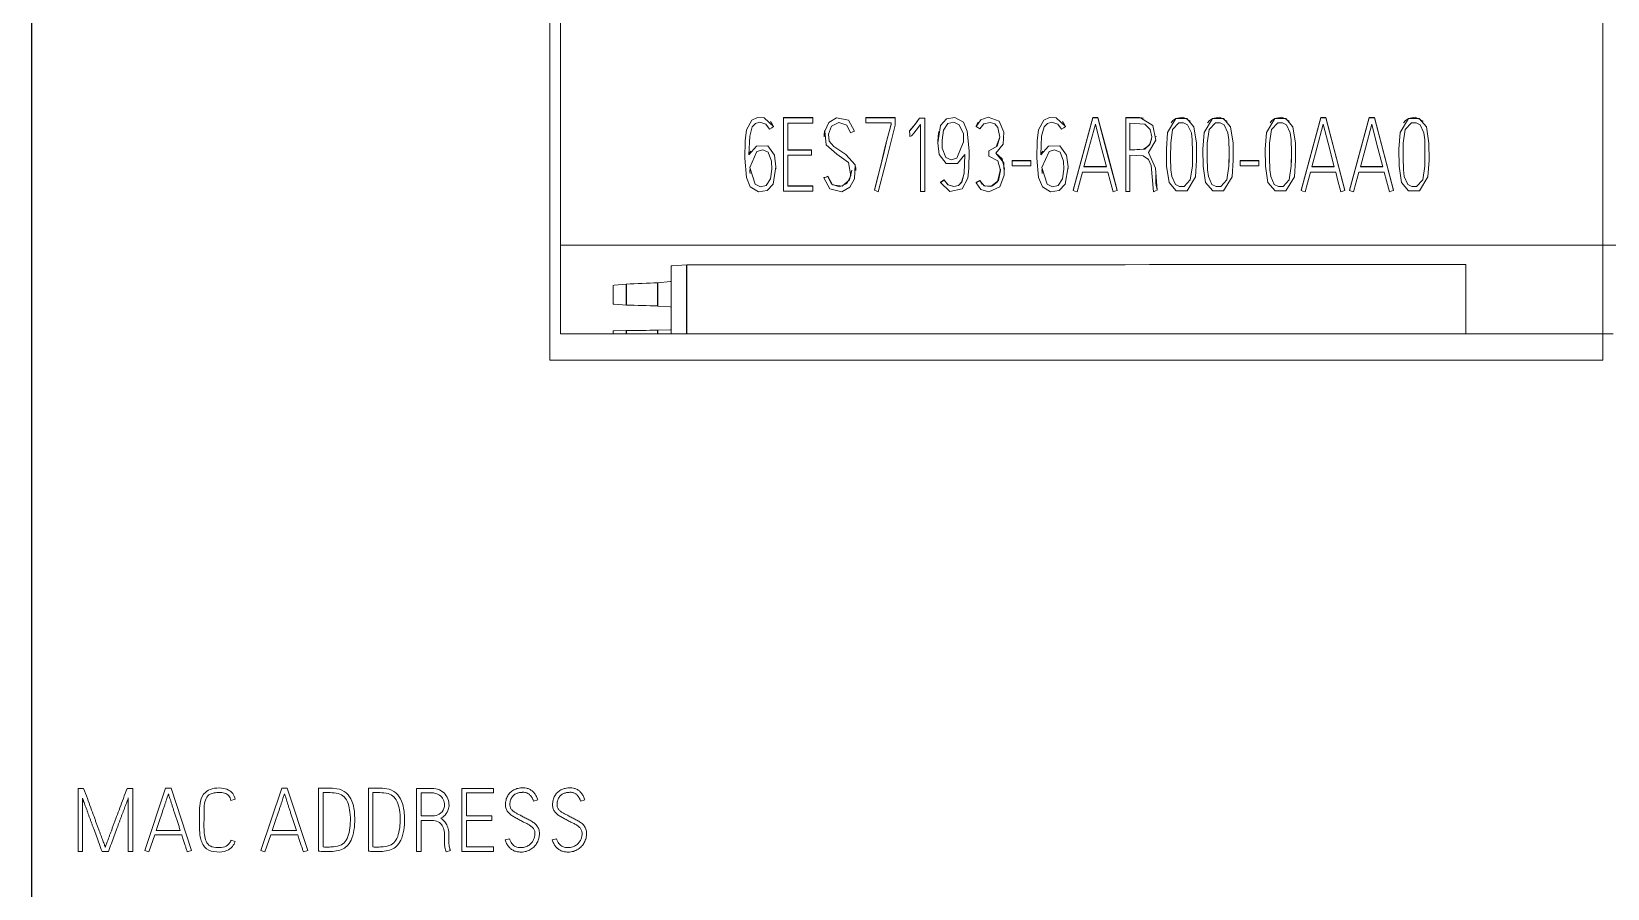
# Model space of a CAD drawing. Header units: millimetres. Extents: x 6750 to 121550, y -28210 to 66060.
# Drawn here: x 16048.74 to 16075.59, y 16122.79 to 16137.39 of the extents above; entities that cross this region are included whole.
import ezdxf

# ---------------------------------------------------------------- set-up
doc = ezdxf.new("R2010")
doc.units = ezdxf.units.MM
doc.layers.add('1', color=7, linetype='Continuous')

# ---------------------------------------------------------------- blocks, each defined once
blk = doc.blocks.new('5')
at = {"layer": '1', "color": 7, "linetype": 'Continuous', "lineweight": 13}
for p, q in [((40028.555, 18164.421), (40028.555, 18082.08)), ((40038.405, 18094.919), (40038.405, 18164.421)), ((40058.405, 18164.421), (40058.405, 18094.919)), ((40058.405, 18094.919), (40038.405, 18094.919)), ((40029.438, 18086.785), (40029.438, 18085.585)), ((40029.545, 18086.785), (40029.438, 18086.785)), ((40030.479, 18086.785), (40030.37, 18086.785)), ((40030.479, 18085.585), (40030.479, 18086.785)), ((40031.103, 18086.786), (40030.705, 18085.603)), ((40031.209, 18086.786), (40031.103, 18086.786)), ((40031.597, 18085.603), (40031.209, 18086.786)), ((40033.308, 18086.786), (40032.91, 18085.603)), ((40033.414, 18086.786), (40033.308, 18086.786)), ((40033.802, 18085.603), (40033.414, 18086.786)), ((40034.01, 18085.593), (40034.01, 18086.788)), ((40034.095, 18086.703), (40034.095, 18085.671)), ((40034.956, 18085.593), (40034.956, 18086.788)), ((40035.041, 18086.703), (40035.041, 18085.671)), ((40035.871, 18085.585), (40035.871, 18086.785)), ((40035.956, 18086.7), (40035.956, 18086.26)), ((40036.733, 18086.785), (40036.733, 18085.588)), ((40037.331, 18086.785), (40036.733, 18086.785)), ((40036.816, 18086.7), (40036.816, 18086.7)), ((40036.816, 18086.7), (40037.331, 18086.7)), ((40036.816, 18086.26), (40036.816, 18086.7)), ((40036.816, 18086.7), (40037.331, 18086.7)), ((40037.331, 18086.7), (40037.331, 18086.785)), ((40037.331, 18086.7), (40037.331, 18086.7)), ((40029.523, 18085.585), (40029.523, 18086.598)), ((40030.394, 18086.602), (40030.394, 18085.585)), ((40031.75, 18086.445), (40031.75, 18086.445)), ((40032.424, 18086.577), (40032.343, 18086.557)), ((40032.424, 18086.577), (40032.343, 18086.557)), ((40032.343, 18086.557), (40032.343, 18086.557)), ((40032.424, 18086.577), (40032.424, 18086.577)), ((40036.486, 18086.449), (40036.486, 18086.449)), ((40037.56, 18086.505), (40037.56, 18086.505)), ((40038.091, 18086.542), (40038.173, 18086.565)), ((40038.091, 18086.542), (40038.173, 18086.565)), ((40038.091, 18086.542), (40038.091, 18086.542)), ((40038.173, 18086.565), (40038.173, 18086.565)), ((40038.455, 18086.505), (40038.455, 18086.505)), ((40038.987, 18086.542), (40039.068, 18086.565)), ((40038.987, 18086.542), (40039.068, 18086.565)), ((40038.987, 18086.542), (40038.987, 18086.542)), ((40039.068, 18086.565), (40039.068, 18086.565)), ((40034.692, 18086.076), (40034.692, 18086.076)), ((40035.638, 18086.076), (40035.638, 18086.076)), ((40035.956, 18086.175), (40035.956, 18085.585)), ((40037.299, 18086.26), (40036.816, 18086.26)), ((40036.816, 18086.177), (40036.816, 18086.177)), ((40036.816, 18086.177), (40037.299, 18086.177)), ((40036.816, 18085.671), (40036.816, 18086.177)), ((40036.816, 18086.177), (40037.299, 18086.177)), ((40037.299, 18086.177), (40037.299, 18086.26)), ((40037.299, 18086.177), (40037.299, 18086.177)), ((40030.785, 18085.576), (40030.895, 18085.901)), ((40030.785, 18085.576), (40030.895, 18085.901)), ((40030.895, 18085.901), (40031.409, 18085.901)), ((40030.895, 18085.901), (40030.895, 18085.901)), ((40030.895, 18085.901), (40031.409, 18085.901)), ((40031.381, 18085.986), (40030.923, 18085.986)), ((40031.409, 18085.901), (40031.409, 18085.901)), ((40032.344, 18085.803), (40032.423, 18085.774)), ((40032.423, 18085.774), (40032.423, 18085.774)), ((40032.99, 18085.576), (40033.1, 18085.901)), ((40032.99, 18085.576), (40033.1, 18085.901)), ((40033.1, 18085.901), (40033.614, 18085.901)), ((40033.1, 18085.901), (40033.1, 18085.901)), ((40033.1, 18085.901), (40033.614, 18085.901)), ((40033.586, 18085.986), (40033.128, 18085.986)), ((40033.614, 18085.901), (40033.614, 18085.901)), ((40037.635, 18085.829), (40037.554, 18085.806)), ((40037.554, 18085.806), (40037.554, 18085.806)), ((40038.203, 18085.897), (40038.203, 18085.897)), ((40038.531, 18085.829), (40038.449, 18085.806)), ((40038.449, 18085.806), (40038.449, 18085.806)), ((40039.099, 18085.897), (40039.099, 18085.897)), ((40029.438, 18085.585), (40029.523, 18085.585)), ((40029.438, 18085.585), (40029.438, 18085.585)), ((40029.438, 18085.585), (40029.523, 18085.585)), ((40029.523, 18085.585), (40029.523, 18085.585)), ((40029.894, 18085.585), (40030.016, 18085.585)), ((40029.894, 18085.585), (40029.894, 18085.585)), ((40029.894, 18085.585), (40030.016, 18085.585)), ((40030.016, 18085.585), (40030.016, 18085.585)), ((40030.394, 18085.585), (40030.479, 18085.585)), ((40030.394, 18085.585), (40030.394, 18085.585)), ((40030.394, 18085.585), (40030.479, 18085.585)), ((40030.479, 18085.585), (40030.479, 18085.585)), ((40030.705, 18085.603), (40030.785, 18085.576)), ((40030.705, 18085.603), (40030.785, 18085.576)), ((40030.705, 18085.603), (40030.705, 18085.603)), ((40030.785, 18085.576), (40030.785, 18085.576)), ((40031.515, 18085.576), (40031.597, 18085.603)), ((40031.515, 18085.576), (40031.597, 18085.603)), ((40031.515, 18085.576), (40031.515, 18085.576)), ((40031.597, 18085.603), (40031.597, 18085.603)), ((40032.91, 18085.603), (40032.99, 18085.576)), ((40032.91, 18085.603), (40032.91, 18085.603)), ((40032.91, 18085.603), (40032.99, 18085.576)), ((40032.99, 18085.576), (40032.99, 18085.576)), ((40033.721, 18085.576), (40033.802, 18085.603)), ((40033.721, 18085.576), (40033.802, 18085.603)), ((40033.721, 18085.576), (40033.721, 18085.576)), ((40033.802, 18085.603), (40033.802, 18085.603)), ((40035.956, 18085.585), (40035.871, 18085.585)), ((40035.871, 18085.585), (40035.871, 18085.585)), ((40035.956, 18085.585), (40035.871, 18085.585)), ((40035.956, 18085.585), (40035.956, 18085.585)), ((40036.512, 18085.606), (40036.434, 18085.576)), ((40036.512, 18085.606), (40036.434, 18085.576)), ((40036.434, 18085.576), (40036.434, 18085.576)), ((40036.512, 18085.606), (40036.512, 18085.606)), ((40036.733, 18085.588), (40037.331, 18085.588)), ((40036.733, 18085.588), (40037.331, 18085.588)), ((40036.733, 18085.588), (40036.733, 18085.588)), ((40037.331, 18085.671), (40036.816, 18085.671)), ((40037.331, 18085.588), (40037.331, 18085.671)), ((40037.331, 18085.588), (40037.331, 18085.588))]:
    blk.add_line(p, q, dxfattribs=at)
for points, knots in [([(40029.958, 18085.669), (40029.956, 18085.673), (40029.951, 18085.684), (40029.943, 18085.705), (40029.932, 18085.735), (40029.918, 18085.773), (40029.901, 18085.818), (40029.882, 18085.868), (40029.861, 18085.923), (40029.839, 18085.982), (40029.816, 18086.046), (40029.792, 18086.112), (40029.767, 18086.179), (40029.732, 18086.28), (40029.68, 18086.417), (40029.614, 18086.596), (40029.569, 18086.72), (40029.545, 18086.785)], [0, 0, 0, 0, 0.010517, 0.029578, 0.057191, 0.091739, 0.131602, 0.17678, 0.226508, 0.280023, 0.337325, 0.396884, 0.457174, 0.518195, 0.6666, 0.827202, 1, 1, 1, 1]), ([(40030.37, 18086.785), (40030.347, 18086.72), (40030.301, 18086.596), (40030.235, 18086.417), (40030.183, 18086.28), (40030.145, 18086.179), (40030.12, 18086.112), (40030.096, 18086.046), (40030.073, 18085.982), (40030.05, 18085.923), (40030.03, 18085.868), (40030.011, 18085.818), (40029.995, 18085.773), (40029.981, 18085.735), (40029.97, 18085.705), (40029.963, 18085.684), (40029.959, 18085.673), (40029.958, 18085.669)], [0, 0, 0, 0, 0.172856, 0.333623, 0.482302, 0.543591, 0.604043, 0.663657, 0.720959, 0.774475, 0.824205, 0.869357, 0.90914, 0.943554, 0.970979, 0.989794, 1, 1, 1, 1]), ([(40030.923, 18085.986), (40030.931, 18086.01), (40030.948, 18086.06), (40030.973, 18086.134), (40030.998, 18086.209), (40031.022, 18086.283), (40031.046, 18086.353), (40031.069, 18086.419), (40031.09, 18086.481), (40031.109, 18086.537), (40031.125, 18086.586), (40031.138, 18086.627), (40031.148, 18086.657), (40031.154, 18086.673), (40031.156, 18086.68)], [0, 0, 0, 0, 0.106118, 0.213594, 0.322428, 0.429305, 0.530911, 0.627246, 0.716632, 0.797389, 0.869519, 0.929228, 0.972722, 1, 1, 1, 1]), ([(40031.156, 18086.68), (40031.158, 18086.673), (40031.163, 18086.657), (40031.173, 18086.627), (40031.186, 18086.586), (40031.202, 18086.537), (40031.22, 18086.481), (40031.24, 18086.419), (40031.261, 18086.353), (40031.284, 18086.282), (40031.308, 18086.209), (40031.333, 18086.134), (40031.357, 18086.06), (40031.373, 18086.01), (40031.381, 18085.986)], [0, 0, 0, 0, 0.027336, 0.070868, 0.130595, 0.202708, 0.283396, 0.372662, 0.4689, 0.570509, 0.677489, 0.786433, 0.893936, 1, 1, 1, 1]), ([(40032.423, 18085.774), (40032.411, 18085.739), (40032.375, 18085.669), (40032.25, 18085.579), (40032.071, 18085.569), (40031.857, 18085.61), (40031.763, 18085.805), (40031.743, 18086.002), (40031.748, 18086.184), (40031.745, 18086.368), (40031.754, 18086.544), (40031.832, 18086.713), (40031.995, 18086.789), (40032.152, 18086.798), (40032.292, 18086.767), (40032.388, 18086.686), (40032.416, 18086.619), (40032.424, 18086.577)], [0, 0, 0, 0, 0.042619, 0.09857, 0.176963, 0.258897, 0.346044, 0.416127, 0.503322, 0.567882, 0.641493, 0.719953, 0.779101, 0.852229, 0.910077, 0.950982, 1, 1, 1, 1]), ([(40032.343, 18086.557), (40032.336, 18086.591), (40032.311, 18086.648), (40032.222, 18086.702), (40032.123, 18086.708), (40032.031, 18086.703), (40031.935, 18086.677), (40031.859, 18086.59), (40031.831, 18086.453), (40031.832, 18086.299), (40031.832, 18086.16), (40031.831, 18086.027), (40031.835, 18085.906), (40031.864, 18085.781), (40031.948, 18085.667), (40032.089, 18085.658), (40032.222, 18085.659), (40032.312, 18085.728), (40032.338, 18085.781), (40032.344, 18085.803)], [0, 0, 0, 0, 0.048188, 0.096134, 0.14604, 0.197171, 0.235896, 0.293079, 0.361886, 0.44297, 0.526927, 0.572816, 0.644405, 0.709447, 0.76758, 0.842372, 0.90948, 0.967027, 1, 1, 1, 1]), ([(40033.128, 18085.986), (40033.136, 18086.01), (40033.153, 18086.06), (40033.178, 18086.134), (40033.203, 18086.209), (40033.228, 18086.283), (40033.251, 18086.353), (40033.274, 18086.419), (40033.295, 18086.481), (40033.314, 18086.537), (40033.33, 18086.586), (40033.344, 18086.627), (40033.354, 18086.657), (40033.359, 18086.673), (40033.361, 18086.68)], [0, 0, 0, 0, 0.106118, 0.213594, 0.322428, 0.429305, 0.530911, 0.627246, 0.716632, 0.797389, 0.869519, 0.929228, 0.972722, 1, 1, 1, 1]), ([(40033.361, 18086.68), (40033.363, 18086.673), (40033.369, 18086.657), (40033.378, 18086.627), (40033.391, 18086.586), (40033.407, 18086.537), (40033.425, 18086.481), (40033.445, 18086.419), (40033.467, 18086.353), (40033.49, 18086.282), (40033.514, 18086.209), (40033.538, 18086.134), (40033.562, 18086.06), (40033.578, 18086.01), (40033.586, 18085.986)], [0, 0, 0, 0, 0.027336, 0.070868, 0.130595, 0.202708, 0.283396, 0.372662, 0.4689, 0.570509, 0.677489, 0.786433, 0.893936, 1, 1, 1, 1]), ([(40034.01, 18086.788), (40034.071, 18086.791), (40034.187, 18086.789), (40034.368, 18086.789), (40034.546, 18086.714), (40034.668, 18086.521), (40034.699, 18086.287), (40034.697, 18086.049), (40034.655, 18085.852), (40034.581, 18085.708), (40034.471, 18085.625), (40034.343, 18085.594), (40034.218, 18085.582), (40034.106, 18085.583), (40034.041, 18085.589), (40034.01, 18085.593)], [0, 0, 0, 0, 0.083852, 0.159566, 0.247919, 0.33475, 0.458585, 0.567366, 0.662055, 0.732764, 0.785016, 0.84628, 0.910981, 0.956956, 1, 1, 1, 1]), ([(40034.095, 18085.671), (40034.126, 18085.67), (40034.192, 18085.668), (40034.308, 18085.675), (40034.44, 18085.695), (40034.546, 18085.804), (40034.596, 18085.951), (40034.617, 18086.132), (40034.611, 18086.319), (40034.579, 18086.492), (40034.507, 18086.627), (40034.375, 18086.701), (40034.234, 18086.703), (40034.139, 18086.705), (40034.095, 18086.703)], [0, 0, 0, 0, 0.053086, 0.11174, 0.200538, 0.272073, 0.359751, 0.462843, 0.583481, 0.677959, 0.76285, 0.835716, 0.924928, 1, 1, 1, 1]), ([(40034.956, 18086.788), (40035.017, 18086.791), (40035.133, 18086.789), (40035.314, 18086.789), (40035.491, 18086.714), (40035.613, 18086.521), (40035.644, 18086.287), (40035.643, 18086.049), (40035.601, 18085.852), (40035.527, 18085.708), (40035.416, 18085.625), (40035.288, 18085.594), (40035.163, 18085.582), (40035.051, 18085.583), (40034.987, 18085.589), (40034.956, 18085.593)], [0, 0, 0, 0, 0.083852, 0.159566, 0.247919, 0.33475, 0.458585, 0.567366, 0.662055, 0.732764, 0.785016, 0.84628, 0.910981, 0.956956, 1, 1, 1, 1]), ([(40035.041, 18085.671), (40035.072, 18085.67), (40035.137, 18085.668), (40035.253, 18085.675), (40035.385, 18085.695), (40035.492, 18085.804), (40035.541, 18085.951), (40035.563, 18086.132), (40035.557, 18086.319), (40035.525, 18086.492), (40035.453, 18086.627), (40035.321, 18086.701), (40035.18, 18086.703), (40035.085, 18086.705), (40035.041, 18086.703)], [0, 0, 0, 0, 0.053086, 0.11174, 0.200538, 0.272073, 0.359751, 0.462843, 0.583481, 0.677959, 0.76285, 0.835716, 0.924928, 1, 1, 1, 1]), ([(40035.871, 18086.785), (40035.901, 18086.785), (40035.975, 18086.785), (40036.084, 18086.784), (40036.212, 18086.787), (40036.339, 18086.749), (40036.443, 18086.652), (40036.491, 18086.527), (40036.486, 18086.393), (40036.437, 18086.296), (40036.377, 18086.243), (40036.348, 18086.225), (40036.332, 18086.217)], [0, 0, 0, 0, 0.081027, 0.202001, 0.295991, 0.42923, 0.551248, 0.669818, 0.783044, 0.907711, 0.95176, 1, 1, 1, 1]), ([(40035.956, 18086.26), (40035.97, 18086.26), (40036.004, 18086.26), (40036.058, 18086.26), (40036.13, 18086.261), (40036.223, 18086.258), (40036.344, 18086.304), (40036.411, 18086.427), (40036.397, 18086.552), (40036.333, 18086.644), (40036.241, 18086.693), (40036.144, 18086.702), (40036.052, 18086.699), (40035.988, 18086.7), (40035.956, 18086.7)], [0, 0, 0, 0, 0.037227, 0.090564, 0.144245, 0.22703, 0.337243, 0.467786, 0.565333, 0.658146, 0.755459, 0.830653, 0.915327, 1, 1, 1, 1]), ([(40037.554, 18085.806), (40037.561, 18085.782), (40037.578, 18085.737), (40037.615, 18085.678), (40037.662, 18085.632), (40037.718, 18085.598), (40037.783, 18085.578), (40037.847, 18085.573), (40037.905, 18085.577), (40037.955, 18085.587), (40038.001, 18085.604), (40038.042, 18085.627), (40038.079, 18085.654), (40038.112, 18085.685), (40038.14, 18085.719), (40038.163, 18085.757), (40038.181, 18085.797), (40038.195, 18085.839), (40038.203, 18085.883), (40038.205, 18085.926), (40038.203, 18085.969), (40038.193, 18086.009), (40038.177, 18086.044), (40038.156, 18086.075), (40038.132, 18086.103), (40038.103, 18086.128), (40038.072, 18086.15), (40038.038, 18086.171), (40038.002, 18086.19), (40037.965, 18086.208), (40037.928, 18086.227), (40037.893, 18086.246), (40037.859, 18086.264), (40037.828, 18086.281), (40037.797, 18086.296), (40037.768, 18086.311), (40037.742, 18086.326), (40037.718, 18086.342), (40037.696, 18086.359), (40037.678, 18086.377), (40037.663, 18086.397), (40037.652, 18086.42), (40037.645, 18086.445), (40037.643, 18086.479), (40037.645, 18086.519), (40037.654, 18086.563), (40037.67, 18086.599), (40037.691, 18086.628), (40037.714, 18086.653), (40037.739, 18086.672), (40037.767, 18086.686), (40037.795, 18086.697), (40037.823, 18086.703), (40037.849, 18086.707), (40037.873, 18086.709), (40037.898, 18086.71), (40037.924, 18086.709), (40037.951, 18086.703), (40037.976, 18086.693), (40037.997, 18086.68), (40038.017, 18086.666), (40038.033, 18086.649), (40038.048, 18086.632), (40038.06, 18086.613), (40038.071, 18086.594), (40038.079, 18086.576), (40038.086, 18086.558), (40038.09, 18086.547), (40038.091, 18086.542)], [0, 0, 0, 0, 0.030216, 0.057834, 0.084112, 0.110126, 0.13699, 0.166062, 0.187444, 0.207786, 0.227532, 0.246694, 0.265147, 0.28321, 0.301078, 0.318906, 0.33698, 0.354995, 0.372624, 0.390132, 0.408102, 0.424528, 0.439934, 0.454952, 0.469937, 0.485134, 0.500714, 0.516729, 0.533253, 0.550073, 0.566929, 0.583824, 0.598837, 0.613277, 0.627146, 0.64033, 0.652736, 0.664395, 0.675364, 0.685785, 0.695827, 0.705789, 0.716159, 0.727332, 0.74751, 0.765141, 0.780786, 0.795151, 0.808601, 0.821478, 0.833928, 0.845962, 0.857807, 0.868933, 0.878649, 0.88698, 0.899043, 0.910208, 0.920757, 0.930874, 0.940594, 0.950061, 0.959303, 0.96829, 0.9771, 0.985473, 0.993098, 1, 1, 1, 1]), ([(40038.173, 18086.565), (40038.166, 18086.588), (40038.149, 18086.632), (40038.114, 18086.69), (40038.069, 18086.736), (40038.017, 18086.77), (40037.958, 18086.791), (40037.9, 18086.796), (40037.846, 18086.793), (40037.8, 18086.786), (40037.756, 18086.773), (40037.717, 18086.756), (40037.681, 18086.734), (40037.65, 18086.708), (40037.623, 18086.677), (40037.6, 18086.643), (40037.582, 18086.605), (40037.568, 18086.563), (40037.56, 18086.518), (40037.558, 18086.474), (40037.56, 18086.433), (40037.569, 18086.397), (40037.584, 18086.365), (40037.603, 18086.337), (40037.626, 18086.311), (40037.652, 18086.288), (40037.681, 18086.267), (40037.712, 18086.247), (40037.746, 18086.228), (40037.781, 18086.211), (40037.816, 18086.192), (40037.851, 18086.172), (40037.885, 18086.154), (40037.919, 18086.137), (40037.951, 18086.122), (40037.982, 18086.107), (40038.011, 18086.09), (40038.037, 18086.073), (40038.061, 18086.054), (40038.081, 18086.034), (40038.098, 18086.012), (40038.111, 18085.987), (40038.118, 18085.957), (40038.12, 18085.928), (40038.118, 18085.899), (40038.114, 18085.87), (40038.106, 18085.84), (40038.095, 18085.81), (40038.079, 18085.781), (40038.06, 18085.754), (40038.037, 18085.728), (40038.009, 18085.706), (40037.977, 18085.686), (40037.94, 18085.67), (40037.898, 18085.661), (40037.835, 18085.657), (40037.752, 18085.669), (40037.672, 18085.733), (40037.642, 18085.795), (40037.635, 18085.829)], [0, 0, 0, 0, 0.029502, 0.056552, 0.082213, 0.107035, 0.131706, 0.157625, 0.177725, 0.196768, 0.215008, 0.232485, 0.249262, 0.265692, 0.282067, 0.298646, 0.315747, 0.333416, 0.35172, 0.370963, 0.387214, 0.402039, 0.415923, 0.429557, 0.443355, 0.457518, 0.472137, 0.48722, 0.502837, 0.518847, 0.535063, 0.551489, 0.567151, 0.582304, 0.596956, 0.611001, 0.624363, 0.637091, 0.649186, 0.660727, 0.671894, 0.683121, 0.695107, 0.708316, 0.719066, 0.730707, 0.743348, 0.756492, 0.769735, 0.783289, 0.797204, 0.811603, 0.826753, 0.842746, 0.859925, 0.878764, 0.920226, 0.957605, 1, 1, 1, 1]), ([(40038.449, 18085.806), (40038.456, 18085.782), (40038.473, 18085.737), (40038.51, 18085.678), (40038.557, 18085.632), (40038.614, 18085.598), (40038.679, 18085.578), (40038.742, 18085.573), (40038.801, 18085.577), (40038.85, 18085.587), (40038.896, 18085.604), (40038.938, 18085.627), (40038.975, 18085.654), (40039.007, 18085.685), (40039.035, 18085.719), (40039.058, 18085.757), (40039.077, 18085.797), (40039.09, 18085.839), (40039.098, 18085.883), (40039.101, 18085.926), (40039.098, 18085.969), (40039.089, 18086.009), (40039.073, 18086.044), (40039.052, 18086.075), (40039.027, 18086.103), (40038.999, 18086.128), (40038.967, 18086.15), (40038.934, 18086.171), (40038.898, 18086.19), (40038.861, 18086.208), (40038.824, 18086.227), (40038.788, 18086.246), (40038.755, 18086.264), (40038.723, 18086.281), (40038.693, 18086.296), (40038.664, 18086.311), (40038.637, 18086.326), (40038.613, 18086.342), (40038.592, 18086.359), (40038.574, 18086.377), (40038.558, 18086.397), (40038.547, 18086.42), (40038.54, 18086.445), (40038.538, 18086.479), (40038.541, 18086.519), (40038.55, 18086.563), (40038.566, 18086.599), (40038.586, 18086.628), (40038.609, 18086.653), (40038.635, 18086.672), (40038.662, 18086.686), (40038.69, 18086.697), (40038.718, 18086.703), (40038.745, 18086.707), (40038.769, 18086.709), (40038.793, 18086.71), (40038.819, 18086.709), (40038.847, 18086.703), (40038.871, 18086.693), (40038.893, 18086.68), (40038.912, 18086.666), (40038.929, 18086.649), (40038.943, 18086.632), (40038.956, 18086.613), (40038.966, 18086.594), (40038.974, 18086.576), (40038.981, 18086.558), (40038.985, 18086.547), (40038.987, 18086.542)], [0, 0, 0, 0, 0.030216, 0.057834, 0.084112, 0.110126, 0.13699, 0.166062, 0.187444, 0.207786, 0.227532, 0.246694, 0.265147, 0.28321, 0.301078, 0.318906, 0.33698, 0.354995, 0.372624, 0.390132, 0.408102, 0.424528, 0.439934, 0.454952, 0.469937, 0.485134, 0.500714, 0.516729, 0.533253, 0.550073, 0.566929, 0.583824, 0.598837, 0.613277, 0.627146, 0.64033, 0.652736, 0.664395, 0.675364, 0.685785, 0.695827, 0.705789, 0.716159, 0.727332, 0.74751, 0.765141, 0.780786, 0.795151, 0.808601, 0.821478, 0.833928, 0.845962, 0.857807, 0.868933, 0.878649, 0.88698, 0.899043, 0.910208, 0.920757, 0.930874, 0.940594, 0.950061, 0.959303, 0.96829, 0.9771, 0.985473, 0.993098, 1, 1, 1, 1]), ([(40039.068, 18086.565), (40039.061, 18086.588), (40039.045, 18086.632), (40039.009, 18086.69), (40038.965, 18086.736), (40038.913, 18086.77), (40038.853, 18086.791), (40038.795, 18086.796), (40038.742, 18086.793), (40038.695, 18086.786), (40038.652, 18086.773), (40038.612, 18086.756), (40038.576, 18086.734), (40038.545, 18086.708), (40038.518, 18086.677), (40038.495, 18086.643), (40038.477, 18086.605), (40038.464, 18086.563), (40038.456, 18086.518), (40038.453, 18086.474), (40038.456, 18086.433), (40038.464, 18086.397), (40038.479, 18086.365), (40038.499, 18086.337), (40038.521, 18086.311), (40038.547, 18086.288), (40038.576, 18086.267), (40038.608, 18086.247), (40038.642, 18086.228), (40038.677, 18086.211), (40038.712, 18086.192), (40038.746, 18086.172), (40038.781, 18086.154), (40038.814, 18086.137), (40038.847, 18086.122), (40038.878, 18086.107), (40038.906, 18086.09), (40038.932, 18086.073), (40038.956, 18086.054), (40038.976, 18086.034), (40038.993, 18086.012), (40039.006, 18085.987), (40039.014, 18085.957), (40039.016, 18085.928), (40039.014, 18085.899), (40039.009, 18085.87), (40039.001, 18085.84), (40038.99, 18085.81), (40038.975, 18085.781), (40038.956, 18085.754), (40038.932, 18085.728), (40038.904, 18085.706), (40038.873, 18085.686), (40038.836, 18085.67), (40038.794, 18085.661), (40038.73, 18085.657), (40038.648, 18085.669), (40038.567, 18085.733), (40038.537, 18085.795), (40038.531, 18085.829)], [0, 0, 0, 0, 0.029502, 0.056552, 0.082213, 0.107035, 0.131706, 0.157625, 0.177725, 0.196768, 0.215008, 0.232485, 0.249262, 0.265692, 0.282067, 0.298646, 0.315747, 0.333416, 0.35172, 0.370963, 0.387214, 0.402039, 0.415923, 0.429557, 0.443355, 0.457518, 0.472137, 0.48722, 0.502837, 0.518847, 0.535063, 0.551489, 0.567151, 0.582304, 0.596956, 0.611001, 0.624363, 0.637091, 0.649186, 0.660727, 0.671894, 0.683121, 0.695107, 0.708316, 0.719066, 0.730707, 0.743348, 0.756492, 0.769735, 0.783289, 0.797204, 0.811603, 0.826753, 0.842746, 0.859925, 0.878764, 0.920226, 0.957605, 1, 1, 1, 1]), ([(40029.523, 18086.598), (40029.527, 18086.589), (40029.534, 18086.568), (40029.546, 18086.534), (40029.56, 18086.495), (40029.576, 18086.452), (40029.594, 18086.405), (40029.613, 18086.354), (40029.632, 18086.301), (40029.652, 18086.246), (40029.673, 18086.189), (40029.694, 18086.132), (40029.715, 18086.074), (40029.746, 18085.991), (40029.787, 18085.877), (40029.84, 18085.733), (40029.876, 18085.635), (40029.894, 18085.585)], [0, 0, 0, 0, 0.027797, 0.061126, 0.099988, 0.14327, 0.189861, 0.23976, 0.292286, 0.346758, 0.403177, 0.460328, 0.516996, 0.573181, 0.708838, 0.851111, 1, 1, 1, 1]), ([(40030.016, 18085.585), (40030.035, 18085.636), (40030.071, 18085.735), (40030.125, 18085.88), (40030.168, 18085.994), (40030.198, 18086.079), (40030.22, 18086.137), (40030.241, 18086.194), (40030.262, 18086.251), (40030.283, 18086.306), (40030.303, 18086.359), (40030.321, 18086.41), (40030.339, 18086.457), (40030.356, 18086.5), (40030.37, 18086.539), (40030.383, 18086.572), (40030.39, 18086.592), (40030.394, 18086.602)], [0, 0, 0, 0, 0.150097, 0.292972, 0.428623, 0.485357, 0.542309, 0.599481, 0.655764, 0.710053, 0.762346, 0.812025, 0.858473, 0.901688, 0.940344, 0.973115, 1, 1, 1, 1]), ([(40036.434, 18085.576), (40036.423, 18085.604), (40036.407, 18085.663), (40036.397, 18085.764), (40036.404, 18085.869), (40036.398, 18085.978), (40036.367, 18086.08), (40036.279, 18086.163), (40036.165, 18086.178), (40036.057, 18086.175), (40035.99, 18086.175), (40035.956, 18086.175)], [0, 0, 0, 0, 0.093925, 0.194495, 0.321538, 0.425997, 0.540404, 0.653259, 0.786519, 0.893259, 1, 1, 1, 1]), ([(40036.434, 18085.576), (40036.423, 18085.604), (40036.407, 18085.663), (40036.397, 18085.764), (40036.404, 18085.869), (40036.398, 18085.978), (40036.367, 18086.08), (40036.279, 18086.163), (40036.165, 18086.178), (40036.057, 18086.175), (40035.99, 18086.175), (40035.956, 18086.175)], [0, 0, 0, 0, 0.093925, 0.194495, 0.321538, 0.425997, 0.540404, 0.653259, 0.786519, 0.893259, 1, 1, 1, 1]), ([(40036.332, 18086.217), (40036.354, 18086.203), (40036.397, 18086.168), (40036.45, 18086.09), (40036.481, 18085.982), (40036.487, 18085.875), (40036.482, 18085.772), (40036.486, 18085.686), (40036.502, 18085.631), (40036.512, 18085.606)], [0, 0, 0, 0, 0.114285, 0.255129, 0.416529, 0.61358, 0.738433, 0.883572, 1, 1, 1, 1]), ([(40031.409, 18085.901), (40031.414, 18085.886), (40031.423, 18085.856), (40031.436, 18085.814), (40031.449, 18085.774), (40031.462, 18085.737), (40031.473, 18085.703), (40031.484, 18085.67), (40031.495, 18085.638), (40031.506, 18085.607), (40031.512, 18085.586), (40031.515, 18085.576)], [0, 0, 0, 0, 0.138948, 0.27018, 0.393699, 0.508312, 0.612826, 0.707241, 0.810993, 0.908573, 1, 1, 1, 1]), ([(40031.409, 18085.901), (40031.414, 18085.886), (40031.423, 18085.856), (40031.436, 18085.814), (40031.449, 18085.774), (40031.462, 18085.737), (40031.473, 18085.703), (40031.484, 18085.67), (40031.495, 18085.638), (40031.506, 18085.607), (40031.512, 18085.586), (40031.515, 18085.576)], [0, 0, 0, 0, 0.138948, 0.27018, 0.393699, 0.508312, 0.612826, 0.707241, 0.810993, 0.908573, 1, 1, 1, 1]), ([(40033.614, 18085.901), (40033.619, 18085.886), (40033.628, 18085.856), (40033.642, 18085.814), (40033.655, 18085.774), (40033.667, 18085.737), (40033.678, 18085.703), (40033.689, 18085.67), (40033.701, 18085.638), (40033.711, 18085.607), (40033.718, 18085.586), (40033.721, 18085.576)], [0, 0, 0, 0, 0.138948, 0.27018, 0.393699, 0.508312, 0.612826, 0.707241, 0.810993, 0.908573, 1, 1, 1, 1]), ([(40033.614, 18085.901), (40033.619, 18085.886), (40033.628, 18085.856), (40033.642, 18085.814), (40033.655, 18085.774), (40033.667, 18085.737), (40033.678, 18085.703), (40033.689, 18085.67), (40033.701, 18085.638), (40033.711, 18085.607), (40033.718, 18085.586), (40033.721, 18085.576)], [0, 0, 0, 0, 0.138948, 0.27018, 0.393699, 0.508312, 0.612826, 0.707241, 0.810993, 0.908573, 1, 1, 1, 1])]:
    blk.add_open_spline(points, degree=3, knots=knots, dxfattribs=at)
blk = doc.blocks.new('6')
at = {"layer": '1', "color": 7, "linetype": 'Continuous', "lineweight": 13}
for p, q in [((39990.309, 18163.098), (39990.309, 18104.836)), ((39994.353, 18107.086), (39994.353, 18107.091)), ((39994.547, 18107.253), (39994.547, 18107.257)), ((39995.105, 18107.257), (39994.547, 18107.257)), ((39994.547, 18105.858), (39994.547, 18107.253)), ((39994.547, 18107.253), (39995.105, 18107.253)), ((39994.625, 18107.154), (39994.625, 18106.642)), ((39995.105, 18107.154), (39994.625, 18107.154)), ((39995.105, 18107.253), (39995.105, 18107.257)), ((39995.105, 18107.253), (39995.105, 18107.154)), ((39995.891, 18106.997), (39995.891, 18107.001)), ((39996.665, 18107.259), (39996.106, 18107.259)), ((39996.106, 18107.255), (39996.106, 18107.259)), ((39996.106, 18107.156), (39996.106, 18107.255)), ((39996.106, 18107.255), (39996.665, 18107.255)), ((39996.587, 18107.156), (39996.106, 18107.156)), ((39996.587, 18107.129), (39996.587, 18107.156)), ((39996.665, 18107.255), (39996.665, 18107.259)), ((39996.665, 18107.255), (39996.665, 18107.113)), ((39996.941, 18107.003), (39996.941, 18107.008)), ((39997.13, 18107.25), (39997.228, 18107.25)), ((39997.13, 18107.245), (39997.13, 18107.25)), ((39997.228, 18107.245), (39997.13, 18107.245)), ((39997.15, 18107.125), (39997.15, 18105.852)), ((39997.228, 18107.245), (39997.228, 18107.25)), ((39997.228, 18105.852), (39997.228, 18107.245)), ((39998.205, 18107.09), (39998.205, 18107.095)), ((39999.9, 18107.086), (39999.9, 18107.091)), ((40000.419, 18107.255), (40000.419, 18107.259)), ((40000.519, 18107.259), (40000.419, 18107.259)), ((40000.419, 18107.255), (40000.519, 18107.255)), ((40000.519, 18107.255), (40000.519, 18107.259)), ((40001.047, 18107.253), (40001.047, 18107.257)), ((40001.047, 18107.253), (40001.047, 18105.854)), ((40001.126, 18106.642), (40001.126, 18107.154)), ((40004.75, 18107.255), (40004.75, 18107.259)), ((40004.849, 18107.259), (40004.75, 18107.259)), ((40004.75, 18107.255), (40004.849, 18107.255)), ((40004.849, 18107.255), (40004.849, 18107.259)), ((40005.671, 18107.255), (40005.671, 18107.259)), ((40005.771, 18107.259), (40005.671, 18107.259)), ((40005.671, 18107.255), (40005.771, 18107.255)), ((40005.771, 18107.255), (40005.771, 18107.259)), ((39995.318, 18106.895), (39995.318, 18106.891)), ((39997.477, 18106.801), (39997.477, 18106.796)), ((39998.735, 18106.871), (39998.735, 18106.876)), ((40001.622, 18106.892), (40001.622, 18106.896)), ((39993.808, 18106.555), (39993.808, 18106.55)), ((39995.075, 18106.646), (39994.625, 18106.646)), ((39994.625, 18106.642), (39995.075, 18106.642)), ((39994.625, 18106.545), (39994.625, 18105.955)), ((39995.075, 18106.545), (39994.625, 18106.545)), ((39995.075, 18106.642), (39995.075, 18106.646)), ((39995.075, 18106.642), (39995.075, 18106.545)), ((39998.071, 18106.582), (39998.071, 18106.586)), ((39998.443, 18106.625), (39998.443, 18106.629)), ((39998.89, 18106.438), (39998.89, 18106.443)), ((39999.244, 18106.443), (39998.89, 18106.443)), ((39998.89, 18106.438), (39999.244, 18106.438)), ((39998.89, 18106.339), (39998.89, 18106.438)), ((39999.244, 18106.438), (39999.244, 18106.443)), ((39999.244, 18106.438), (39999.244, 18106.339)), ((39999.356, 18106.555), (39999.356, 18106.55)), ((40001.126, 18105.854), (40001.126, 18106.543)), ((40001.819, 18106.524), (40001.819, 18106.52)), ((40002.393, 18106.482), (40002.393, 18106.487)), ((40002.514, 18106.524), (40002.514, 18106.52)), ((40003.087, 18106.482), (40003.087, 18106.487)), ((40003.221, 18106.438), (40003.221, 18106.443)), ((40003.575, 18106.443), (40003.221, 18106.443)), ((40003.221, 18106.438), (40003.575, 18106.438)), ((40003.221, 18106.339), (40003.221, 18106.438)), ((40003.575, 18106.438), (40003.575, 18106.443)), ((40003.575, 18106.438), (40003.575, 18106.339)), ((40003.698, 18106.524), (40003.698, 18106.52)), ((40004.272, 18106.482), (40004.272, 18106.487)), ((40006.235, 18106.524), (40006.235, 18106.52)), ((40006.809, 18106.482), (40006.809, 18106.487)), ((39994.403, 18106.294), (39994.403, 18106.298)), ((39995.313, 18106.112), (39995.313, 18106.117)), ((39995.389, 18106.14), (39995.389, 18106.144)), ((39995.921, 18106.252), (39995.921, 18106.256)), ((39998.744, 18106.274), (39998.744, 18106.279)), ((39999.244, 18106.339), (39998.89, 18106.339)), ((39999.95, 18106.294), (39999.95, 18106.298)), ((40000.705, 18106.223), (40000.225, 18106.223)), ((40000.251, 18106.322), (40000.679, 18106.322)), ((40000.679, 18106.326), (40000.253, 18106.326)), ((40003.575, 18106.339), (40003.221, 18106.339)), ((40005.036, 18106.223), (40004.556, 18106.223)), ((40004.582, 18106.322), (40005.009, 18106.322)), ((40005.009, 18106.326), (40004.583, 18106.326)), ((40005.957, 18106.223), (40005.477, 18106.223)), ((40005.504, 18106.322), (40005.931, 18106.322)), ((40005.931, 18106.326), (40005.505, 18106.326)), ((39995.105, 18105.858), (39994.547, 18105.858)), ((39995.105, 18105.96), (39994.625, 18105.96)), ((39994.625, 18105.955), (39995.105, 18105.955)), ((39995.105, 18105.955), (39995.105, 18105.96)), ((39995.105, 18105.955), (39995.105, 18105.858)), ((39996.272, 18105.88), (39996.272, 18105.884)), ((39997.15, 18105.852), (39997.228, 18105.852)), ((39997.527, 18106.025), (39997.527, 18106.029)), ((39997.597, 18106.072), (39997.597, 18106.076)), ((39998.205, 18106.021), (39998.205, 18106.026)), ((39998.276, 18106.062), (39998.276, 18106.066)), ((40000.048, 18105.876), (40000.048, 18105.88)), ((40000.881, 18105.876), (40000.881, 18105.88)), ((40001.047, 18105.854), (40001.126, 18105.854)), ((40001.645, 18105.88), (40001.645, 18105.884)), ((40004.379, 18105.876), (40004.379, 18105.88)), ((40005.212, 18105.876), (40005.212, 18105.88)), ((40005.3, 18105.876), (40005.3, 18105.88)), ((40006.133, 18105.876), (40006.133, 18105.88)), ((40012.809, 18104.836), (39990.309, 18104.836)), ((39990.309, 18104.836), (39990.309, 18103.153)), ((39992.409, 18104.151), (39992.409, 18104.434)), ((40007.509, 18104.469), (40007.509, 18103.153)), ((39991.309, 18103.72), (39991.309, 18104.066)), ((39992.409, 18103.657), (39992.409, 18104.151)), ((39992.409, 18103.227), (39992.409, 18103.657)), ((39992.149, 18103.153), (39990.309, 18103.153)), ((39991.309, 18103.154), (39991.309, 18103.206)), ((39992.149, 18103.153), (39992.159, 18103.153)), ((39992.159, 18103.153), (39992.409, 18103.153)), ((39992.409, 18103.153), (39992.409, 18103.227)), ((39992.409, 18103.153), (39992.706, 18103.153)), ((39992.706, 18103.153), (40007.509, 18103.153)), ((40010.309, 18103.153), (40007.509, 18103.153))]:
    blk.add_line(p, q, dxfattribs=at)
at = {"layer": '1', "color": 7, "linetype": 'Continuous', "lineweight": 25}
for p, q in [((39992.706, 18103.153), (39992.706, 18104.459)), ((39991.559, 18103.697), (39991.559, 18104.096)), ((39992.159, 18103.679), (39992.159, 18104.12)), ((39991.559, 18103.153), (39991.559, 18103.213)), ((39992.159, 18103.153), (39992.159, 18103.219))]:
    blk.add_line(p, q, dxfattribs=at)
at = {"layer": '1', "color": 7, "linetype": 'Continuous', "lineweight": 13}
for points in [[(39994.353, 18107.086), (39994.177, 18107.253), (39994.053, 18107.261), (39993.941, 18107.208), (39993.842, 18107.025), (39993.814, 18106.818), (39993.809, 18106.489), (39993.841, 18106.118), (39993.914, 18105.945), (39994.071, 18105.846), (39994.235, 18105.871), (39994.349, 18105.992), (39994.402, 18106.321), (39994.375, 18106.542), (39994.248, 18106.721), (39994.031, 18106.718), (39993.888, 18106.549)], [(39993.888, 18106.549), (39993.902, 18106.908), (39993.95, 18107.08), (39994.011, 18107.145), (39994.097, 18107.168), (39994.21, 18107.135), (39994.281, 18107.04)], [(39994.281, 18107.04), (39994.321, 18107.066), (39994.353, 18107.086)], [(39994.296, 18107.184), (39994.332, 18107.134), (39994.353, 18107.091)], [(39995.815, 18106.97), (39995.746, 18107.113), (39995.599, 18107.163), (39995.458, 18107.092), (39995.4, 18106.943), (39995.413, 18106.808), (39995.504, 18106.708), (39995.731, 18106.56), (39995.906, 18106.36), (39995.895, 18106.094), (39995.806, 18105.938), (39995.653, 18105.849), (39995.425, 18105.903), (39995.313, 18106.112)], [(39995.331, 18107.016), (39995.32, 18106.949), (39995.318, 18106.895)], [(39995.389, 18106.14), (39995.458, 18105.995), (39995.607, 18105.942), (39995.751, 18106.008), (39995.827, 18106.149), (39995.782, 18106.405), (39995.559, 18106.561), (39995.356, 18106.738), (39995.329, 18107), (39995.403, 18107.163), (39995.554, 18107.256), (39995.78, 18107.207), (39995.891, 18106.997)], [(39995.891, 18106.997), (39995.849, 18106.982), (39995.815, 18106.97)], [(39996.587, 18107.133), (39996.479, 18106.709), (39996.41, 18106.434), (39996.341, 18106.159), (39996.272, 18105.884)], [(39996.272, 18105.88), (39996.379, 18106.304), (39996.448, 18106.579), (39996.517, 18106.854), (39996.587, 18107.129)], [(39996.665, 18107.113), (39996.487, 18106.405), (39996.346, 18105.849)], [(39996.941, 18107.008), (39997.05, 18107.141), (39997.13, 18107.25)], [(39997.13, 18107.245), (39997.028, 18107.107), (39996.941, 18107.003)], [(39996.941, 18107.003), (39996.944, 18106.945), (39996.946, 18106.9)], [(39996.946, 18106.9), (39996.974, 18106.911), (39996.992, 18106.927), (39997.02, 18106.959), (39997.068, 18107.017), (39997.15, 18107.125)], [(39997.477, 18106.8), (39997.482, 18106.908), (39997.493, 18106.993)], [(39997.527, 18106.025), (39997.703, 18105.857), (39997.94, 18105.902), (39998.045, 18106.11), (39998.066, 18106.294), (39998.071, 18106.624), (39998.037, 18106.997), (39997.962, 18107.169), (39997.802, 18107.262), (39997.639, 18107.234), (39997.53, 18107.109), (39997.478, 18106.781), (39997.505, 18106.56), (39997.632, 18106.383), (39997.849, 18106.388), (39997.992, 18106.555)], [(39998.205, 18107.09), (39998.292, 18107.213), (39998.434, 18107.264), (39998.642, 18107.187), (39998.728, 18106.979), (39998.72, 18106.752), (39998.576, 18106.58)], [(39998.244, 18107.168), (39998.219, 18107.129), (39998.205, 18107.095)], [(39998.276, 18107.046), (39998.236, 18107.07), (39998.205, 18107.09)], [(39998.443, 18106.625), (39998.604, 18106.713), (39998.656, 18106.887), (39998.619, 18107.068), (39998.56, 18107.139), (39998.471, 18107.167), (39998.351, 18107.142), (39998.276, 18107.046)], [(39999.9, 18107.086), (39999.725, 18107.253), (39999.6, 18107.261), (39999.488, 18107.208), (39999.389, 18107.025), (39999.362, 18106.818), (39999.356, 18106.489), (39999.388, 18106.118), (39999.462, 18105.945), (39999.618, 18105.846), (39999.783, 18105.871), (39999.896, 18105.992), (39999.95, 18106.321), (39999.922, 18106.542), (39999.796, 18106.721), (39999.578, 18106.718), (39999.436, 18106.549)], [(39999.436, 18106.549), (39999.449, 18106.908), (39999.498, 18107.08), (39999.558, 18107.145), (39999.644, 18107.168), (39999.758, 18107.135), (39999.829, 18107.04)], [(39999.829, 18107.04), (39999.869, 18107.066), (39999.9, 18107.086)], [(39999.843, 18107.184), (39999.879, 18107.134), (39999.9, 18107.091)], [(40000.419, 18107.259), (40000.211, 18106.487), (40000.048, 18105.88)], [(40000.048, 18105.876), (40000.256, 18106.648), (40000.419, 18107.255)], [(40000.469, 18107.131), (40000.347, 18106.678), (40000.251, 18106.322)], [(40000.679, 18106.322), (40000.561, 18106.775), (40000.469, 18107.131)], [(40000.881, 18105.88), (40000.678, 18106.652), (40000.519, 18107.259)], [(40000.519, 18107.255), (40000.721, 18106.483), (40000.881, 18105.876)], [(40001.047, 18107.257), (40001.162, 18107.257), (40001.236, 18107.257), (40001.31, 18107.258), (40001.383, 18107.248)], [(40001.477, 18106.592), (40001.618, 18106.831), (40001.564, 18107.107), (40001.33, 18107.252), (40001.047, 18107.253)], [(40001.126, 18107.154), (40001.408, 18107.131), (40001.509, 18107.032), (40001.543, 18106.895), (40001.513, 18106.757), (40001.411, 18106.66), (40001.126, 18106.642)], [(40001.999, 18107.242), (40001.944, 18107.202), (40001.909, 18107.161)], [(40002.28, 18107.192), (40002.13, 18107.264), (40001.999, 18107.242)], [(40002.694, 18107.242), (40002.638, 18107.202), (40002.603, 18107.161)], [(40002.974, 18107.192), (40002.825, 18107.264), (40002.694, 18107.242)], [(40003.878, 18107.242), (40003.822, 18107.202), (40003.788, 18107.161)], [(40004.158, 18107.192), (40004.009, 18107.264), (40003.878, 18107.242)], [(40004.75, 18107.259), (40004.542, 18106.487), (40004.379, 18105.88)], [(40004.379, 18105.876), (40004.587, 18106.648), (40004.75, 18107.255)], [(40004.8, 18107.131), (40004.678, 18106.678), (40004.582, 18106.322)], [(40005.009, 18106.322), (40004.892, 18106.775), (40004.8, 18107.131)], [(40005.212, 18105.88), (40005.009, 18106.652), (40004.849, 18107.259)], [(40004.849, 18107.255), (40005.052, 18106.483), (40005.212, 18105.876)], [(40005.671, 18107.259), (40005.463, 18106.487), (40005.3, 18105.88)], [(40005.3, 18105.876), (40005.508, 18106.648), (40005.671, 18107.255)], [(40005.721, 18107.131), (40005.599, 18106.678), (40005.504, 18106.322)], [(40005.931, 18106.322), (40005.813, 18106.775), (40005.721, 18107.131)], [(40006.133, 18105.88), (40005.93, 18106.652), (40005.771, 18107.259)], [(40005.771, 18107.255), (40005.974, 18106.483), (40006.133, 18105.876)], [(40006.416, 18107.242), (40006.36, 18107.202), (40006.325, 18107.161)], [(40006.696, 18107.192), (40006.546, 18107.264), (40006.416, 18107.242)], [(39997.964, 18106.786), (39997.966, 18106.832), (39997.967, 18106.867)], [(39998.656, 18106.885), (39998.586, 18106.7), (39998.443, 18106.629)], [(40001.126, 18106.646), (40001.386, 18106.656), (40001.492, 18106.728), (40001.539, 18106.848)], [(39993.888, 18106.553), (39993.908, 18106.593), (39993.926, 18106.623)], [(39997.597, 18106.076), (39997.669, 18105.983), (39997.782, 18105.95), (39997.868, 18105.971), (39997.93, 18106.034), (39997.978, 18106.204), (39997.992, 18106.559)], [(39997.992, 18106.555), (39997.978, 18106.199), (39997.929, 18106.029), (39997.867, 18105.966), (39997.782, 18105.946), (39997.67, 18105.979), (39997.597, 18106.072)], [(39998.576, 18106.58), (39998.728, 18106.401), (39998.737, 18106.164), (39998.654, 18105.942), (39998.444, 18105.845), (39998.293, 18105.889), (39998.205, 18106.021)], [(39998.276, 18106.062), (39998.354, 18105.961), (39998.482, 18105.947), (39998.628, 18106.063), (39998.665, 18106.253), (39998.615, 18106.437), (39998.447, 18106.528)], [(39998.447, 18106.528), (39998.445, 18106.582), (39998.443, 18106.625)], [(39998.744, 18106.278), (39998.696, 18106.476), (39998.576, 18106.584)], [(39999.436, 18106.553), (39999.455, 18106.593), (39999.473, 18106.623)], [(40001.126, 18106.543), (40001.379, 18106.534), (40001.48, 18106.462), (40001.529, 18106.347), (40001.572, 18105.845)], [(40001.645, 18105.88), (40001.615, 18106.299), (40001.477, 18106.592)], [(40002.312, 18106.34), (40002.315, 18106.455), (40002.315, 18106.546)], [(40003.007, 18106.34), (40003.009, 18106.455), (40003.01, 18106.546)], [(40004.191, 18106.34), (40004.193, 18106.455), (40004.194, 18106.546)], [(40006.728, 18106.34), (40006.731, 18106.455), (40006.731, 18106.546)], [(39993.906, 18106.273), (39993.908, 18106.228), (39993.913, 18106.193)], [(39995.389, 18106.144), (39995.347, 18106.129), (39995.313, 18106.117)], [(39995.313, 18106.112), (39995.356, 18106.128), (39995.389, 18106.14)], [(39995.841, 18106.257), (39995.797, 18106.077), (39995.659, 18105.955), (39995.478, 18105.982), (39995.389, 18106.144)], [(39995.921, 18106.256), (39995.919, 18106.297), (39995.915, 18106.329)], [(39998.665, 18106.281), (39998.613, 18106.038), (39998.517, 18105.959), (39998.391, 18105.953), (39998.318, 18105.993), (39998.276, 18106.066)], [(39999.454, 18106.273), (39999.456, 18106.228), (39999.46, 18106.193)], [(40000.225, 18106.223), (40000.168, 18106.011), (40000.122, 18105.845)], [(40000.805, 18105.845), (40000.748, 18106.056), (40000.705, 18106.223)], [(40001.621, 18106.167), (40001.621, 18106.007), (40001.645, 18105.884)], [(40004.556, 18106.223), (40004.498, 18106.011), (40004.453, 18105.845)], [(40005.135, 18105.845), (40005.079, 18106.056), (40005.036, 18106.223)], [(40005.477, 18106.223), (40005.42, 18106.011), (40005.375, 18105.845)], [(40006.057, 18105.845), (40006, 18106.056), (40005.957, 18106.223)], [(39996.346, 18105.849), (39996.305, 18105.866), (39996.272, 18105.88)], [(39997.527, 18106.029), (39997.567, 18106.056), (39997.597, 18106.076)], [(39997.597, 18106.072), (39997.558, 18106.046), (39997.527, 18106.025)], [(39998.276, 18106.066), (39998.236, 18106.043), (39998.205, 18106.026)], [(39998.205, 18106.021), (39998.245, 18106.044), (39998.276, 18106.062)], [(40000.122, 18105.845), (40000.081, 18105.862), (40000.048, 18105.876)], [(40000.881, 18105.876), (40000.838, 18105.858), (40000.805, 18105.845)], [(40001.572, 18105.845), (40001.613, 18105.864), (40001.645, 18105.88)], [(40004.453, 18105.845), (40004.411, 18105.862), (40004.379, 18105.876)], [(40005.212, 18105.876), (40005.169, 18105.858), (40005.135, 18105.845)], [(40005.375, 18105.845), (40005.333, 18105.862), (40005.3, 18105.876)], [(40006.133, 18105.876), (40006.09, 18105.858), (40006.057, 18105.845)], [(39992.409, 18104.434), (39992.41, 18104.436), (39992.415, 18104.439), (39992.431, 18104.443), (39992.706, 18104.458)], [(39991.309, 18104.066), (39991.31, 18104.068), (39991.313, 18104.071), (39991.326, 18104.075), (39991.559, 18104.096)], [(39992.159, 18104.12), (39992.392, 18104.142), (39992.405, 18104.146), (39992.408, 18104.149), (39992.409, 18104.151)], [(39991.559, 18103.697), (39991.326, 18103.714), (39991.313, 18103.717), (39991.31, 18103.719), (39991.309, 18103.72)], [(39992.409, 18103.657), (39992.408, 18103.659), (39992.405, 18103.66), (39992.392, 18103.664), (39992.159, 18103.679)], [(39991.309, 18103.206), (39991.309, 18103.206), (39991.309, 18103.206), (39991.31, 18103.206), (39991.326, 18103.208), (39991.559, 18103.213)], [(39991.559, 18103.153), (39991.326, 18103.153), (39991.31, 18103.154), (39991.309, 18103.154), (39991.309, 18103.154), (39991.309, 18103.154), (39991.309, 18103.154), (39991.309, 18103.154)], [(39992.159, 18103.219), (39992.392, 18103.225), (39992.408, 18103.227), (39992.409, 18103.227), (39992.409, 18103.227), (39992.409, 18103.227)]]:
    blk.add_lwpolyline(points, dxfattribs=at)
for points in [[(39997.669, 18107.143), (39997.78, 18107.168), (39997.884, 18107.123), (39997.962, 18106.95), (39997.965, 18106.8), (39997.84, 18106.49), (39997.732, 18106.455), (39997.628, 18106.499), (39997.562, 18106.677), (39997.556, 18106.828), (39997.586, 18107.018), (39997.669, 18107.143)], [(40001.999, 18107.238), (40002.207, 18107.241), (40002.343, 18107.083), (40002.391, 18106.769), (40002.393, 18106.449), (40002.371, 18106.131), (40002.211, 18105.867), (40002.004, 18105.867), (40001.87, 18106.025), (40001.822, 18106.338), (40001.82, 18106.657), (40001.841, 18106.973), (40001.999, 18107.238)], [(40002.223, 18107.118), (40002.293, 18106.968), (40002.309, 18106.838), (40002.315, 18106.604), (40002.312, 18106.337), (40002.273, 18106.075), (40002.156, 18105.95), (40002.068, 18105.948), (40001.989, 18105.988), (40001.922, 18106.138), (40001.905, 18106.268), (40001.899, 18106.503), (40001.901, 18106.769), (40001.938, 18107.031), (40002.056, 18107.156), (40002.145, 18107.159), (40002.223, 18107.118)], [(40002.694, 18107.238), (40002.902, 18107.241), (40003.038, 18107.083), (40003.085, 18106.769), (40003.087, 18106.449), (40003.066, 18106.131), (40002.906, 18105.867), (40002.699, 18105.867), (40002.564, 18106.025), (40002.516, 18106.338), (40002.514, 18106.657), (40002.535, 18106.973), (40002.694, 18107.238)], [(40002.918, 18107.118), (40002.987, 18106.968), (40003.004, 18106.838), (40003.01, 18106.604), (40003.007, 18106.337), (40002.968, 18106.075), (40002.851, 18105.95), (40002.762, 18105.948), (40002.684, 18105.988), (40002.617, 18106.138), (40002.599, 18106.268), (40002.593, 18106.503), (40002.596, 18106.769), (40002.632, 18107.031), (40002.751, 18107.156), (40002.839, 18107.159), (40002.918, 18107.118)], [(40003.878, 18107.238), (40004.086, 18107.241), (40004.222, 18107.083), (40004.269, 18106.769), (40004.271, 18106.449), (40004.25, 18106.131), (40004.09, 18105.867), (40003.883, 18105.867), (40003.749, 18106.025), (40003.7, 18106.338), (40003.698, 18106.657), (40003.719, 18106.973), (40003.878, 18107.238)], [(40004.102, 18107.118), (40004.171, 18106.968), (40004.188, 18106.838), (40004.194, 18106.604), (40004.191, 18106.337), (40004.152, 18106.075), (40004.035, 18105.95), (40003.946, 18105.948), (40003.868, 18105.988), (40003.801, 18106.138), (40003.784, 18106.268), (40003.777, 18106.503), (40003.78, 18106.769), (40003.816, 18107.031), (40003.935, 18107.156), (40004.023, 18107.159), (40004.102, 18107.118)], [(40006.416, 18107.238), (40006.623, 18107.241), (40006.759, 18107.083), (40006.807, 18106.769), (40006.809, 18106.449), (40006.787, 18106.131), (40006.627, 18105.867), (40006.421, 18105.867), (40006.286, 18106.025), (40006.238, 18106.338), (40006.236, 18106.657), (40006.257, 18106.973), (40006.416, 18107.238)], [(40006.639, 18107.118), (40006.709, 18106.968), (40006.726, 18106.838), (40006.731, 18106.604), (40006.728, 18106.337), (40006.689, 18106.075), (40006.573, 18105.95), (40006.484, 18105.948), (40006.405, 18105.988), (40006.338, 18106.138), (40006.321, 18106.268), (40006.315, 18106.503), (40006.317, 18106.769), (40006.354, 18107.031), (40006.473, 18107.156), (40006.561, 18107.159), (40006.639, 18107.118)], [(39994.253, 18106.604), (39994.317, 18106.428), (39994.323, 18106.279), (39994.295, 18106.092), (39994.213, 18105.968), (39994.105, 18105.942), (39994.005, 18105.994), (39993.908, 18106.311), (39994.041, 18106.612), (39994.149, 18106.645), (39994.253, 18106.604)], [(39999.8, 18106.604), (39999.864, 18106.428), (39999.87, 18106.279), (39999.842, 18106.092), (39999.76, 18105.968), (39999.652, 18105.942), (39999.552, 18105.994), (39999.455, 18106.311), (39999.589, 18106.612), (39999.696, 18106.645), (39999.8, 18106.604)]]:
    blk.add_lwpolyline(points, close=True, dxfattribs=at)
for centre, major_axis, ratio, start_param, end_param in [((38917.376, 18219.601), (24311.9, 12.244), 0.004763, 4.756632, 4.757241), ((39949.286, 18455.325), (642.888, 3.722), 0.547765, 4.775019, 4.775954), ((40026.236, 18482.845), (-667.751, 0.901), 0.568611, 1.519609, 1.520509), ((39980.261, 18475.842), (661.599, 0.481), 0.563316, 4.729056, 4.729963), ((39992.143, 18482.857), (-667.804, 0.005), 0.568586, 1.569926, 1.57081)]:
    blk.add_ellipse(centre, major_axis=major_axis, ratio=ratio, start_param=start_param, end_param=end_param, dxfattribs=at)

msp = doc.modelspace()

# ---------------------------------------------------------------- linework, layer by layer
msp.add_line((16048.741, 16196.979), (16048.741, 16091.979))

# ---------------------------------------------------------------- block references
at = {"xscale": 0.8966695132365401, "yscale": 0.8966695132365401, "zscale": 0.8966695132365401}
for name, p in [('5', (-19843.644, -93.373)), ('6', (-19800.338, -100.306))]:
    msp.add_blockref(name, p, dxfattribs=at)

doc.saveas('drawing.dxf')
